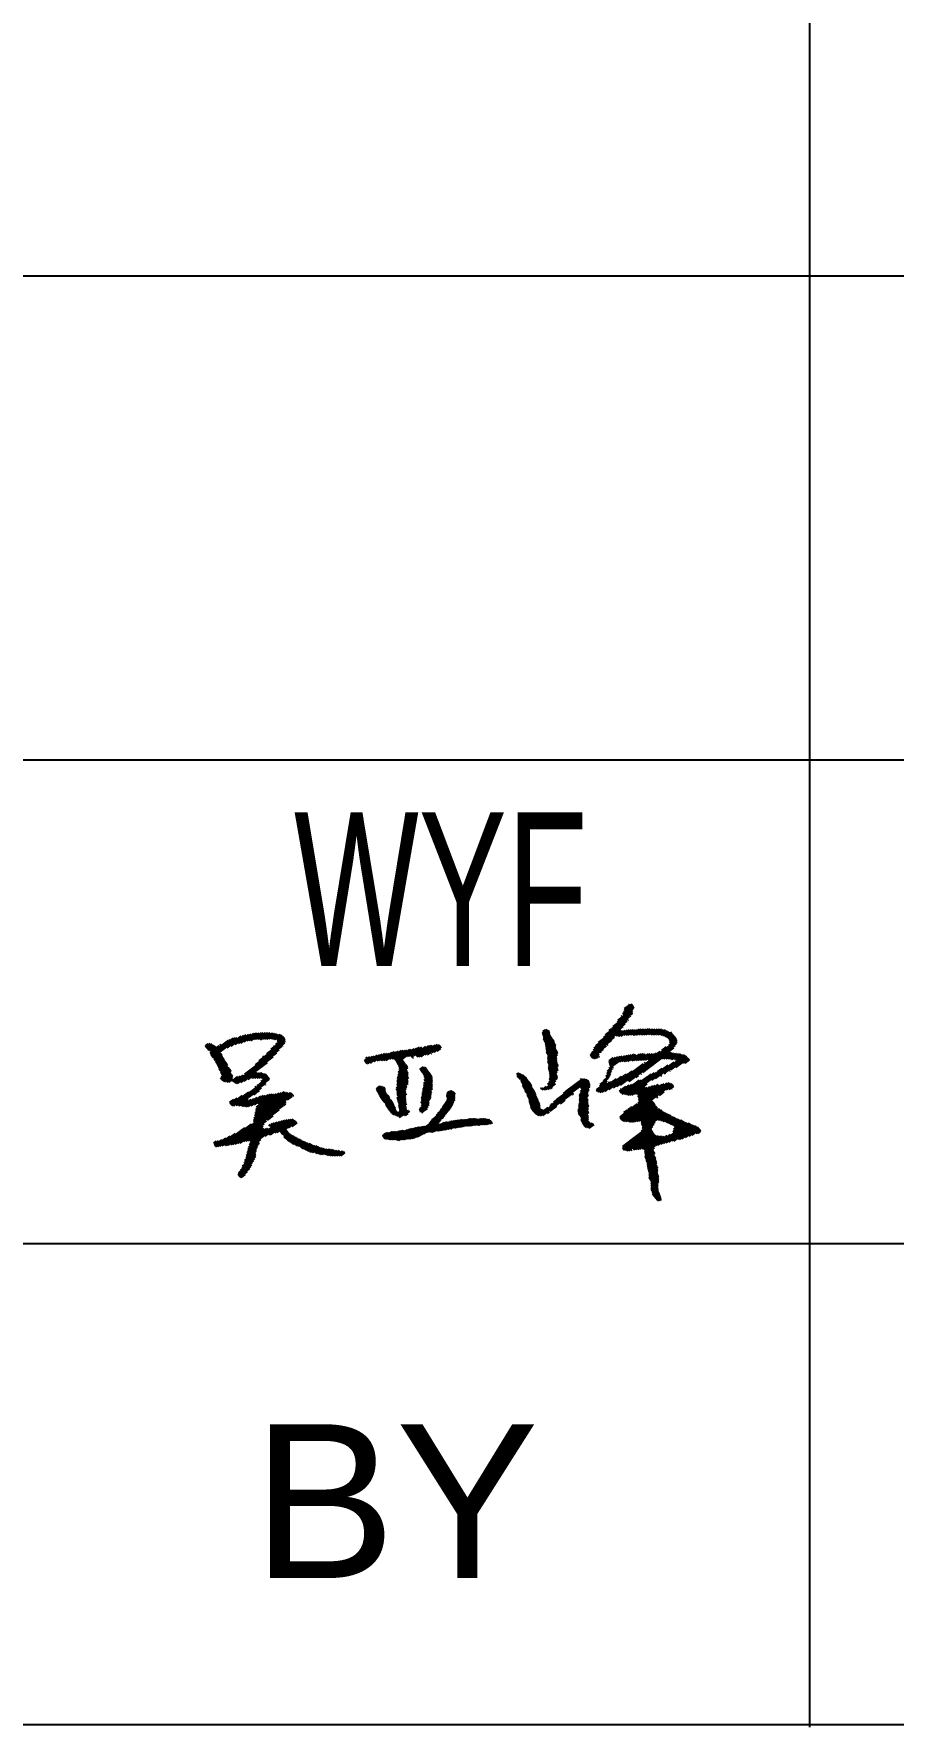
# Model space of a CAD drawing. Header units: millimetres. Extents: x -66 to 354, y -113 to 184.
# Drawn here: x 313.57 to 319.97, y 39.65 to 52.27 of the extents above; entities that cross this region are included whole.
import ezdxf

# ---------------------------------------------------------------- set-up
doc = ezdxf.new("R2010")
doc.units = ezdxf.units.MM
doc.styles.add('Arial', font='ARIAL.TTF', dxfattribs={"height": 0.2})
doc.styles.add('Arial Narrow', font='ARIALN.TTF', dxfattribs={"height": 0.2})

# ---------------------------------------------------------------- blocks, each defined once
blk = doc.blocks.new('Unknown-234527029-4381')
at = {"color": 7, "linetype": 'Continuous'}
for p, q in [((319.347, 39.65), (319.347, 64.881)), ((271.301, 50.463), (339.172, 50.463)), ((271.301, 46.858), (339.172, 46.858)), ((271.301, 43.255), (339.172, 43.254)), ((271.301, 39.67), (339.151, 39.67))]:
    blk.add_line(p, q, dxfattribs=at)
at = {"color": 7, "linetype": 'Continuous', "style": 'Arial'}
blk.add_text('BY', height=1.1461, dxfattribs=at).set_placement((315.195, 40.761))
blk = doc.blocks.new('Unknown-234527029-4384')
at = {"color": 3, "linetype": 'Continuous'}
for p, q in [((317.813, 44.789), (317.995, 44.926)), ((317.826, 44.809), (318.005, 44.943)), ((317.875, 44.855), (318.029, 44.97)), ((317.883, 44.871), (318.028, 44.979)), ((317.914, 44.904), (318.029, 44.99)), ((317.919, 44.918), (318.038, 45.006)), ((317.945, 44.947), (317.95, 44.951)), ((317.956, 44.964), (318.035, 45.023)), ((317.957, 44.956), (318.039, 45.017)), ((317.962, 44.979), (318.032, 45.031)), ((317.968, 44.993), (318.025, 45.036)), ((317.968, 45.003), (318.011, 45.035)), ((317.994, 44.915), (317.996, 44.916)), ((317.997, 45.034), (317.999, 45.035)), ((318.008, 44.945), (318.015, 44.95)), ((314.899, 44.639), (315.111, 44.797)), ((315.007, 44.71), (315.132, 44.803)), ((315.038, 44.723), (315.15, 44.807)), ((315.068, 44.736), (315.168, 44.81)), ((315.091, 44.744), (315.185, 44.813)), ((315.109, 44.747), (315.206, 44.819)), ((315.135, 44.756), (315.22, 44.82)), ((315.157, 44.763), (315.233, 44.82)), ((315.172, 44.765), (315.247, 44.821)), ((315.184, 44.764), (315.262, 44.822)), ((315.21, 44.773), (315.276, 44.822)), ((315.226, 44.776), (315.29, 44.823)), ((315.239, 44.775), (315.304, 44.824)), ((315.251, 44.774), (315.316, 44.823)), ((315.259, 44.771), (315.328, 44.822)), ((315.279, 44.776), (315.34, 44.821)), ((315.292, 44.776), (315.353, 44.821)), ((315.305, 44.776), (315.363, 44.819)), ((315.321, 44.778), (315.372, 44.816)), ((315.333, 44.777), (315.381, 44.813)), ((315.344, 44.776), (315.391, 44.811)), ((315.355, 44.774), (315.403, 44.81)), ((315.366, 44.772), (315.413, 44.807)), ((315.377, 44.771), (315.419, 44.803)), ((315.382, 44.765), (315.422, 44.795)), ((315.382, 44.755), (315.432, 44.792)), ((317.357, 44.821), (317.392, 44.847)), ((317.357, 44.811), (317.398, 44.842)), ((317.358, 44.832), (317.373, 44.843)), ((317.358, 44.802), (317.408, 44.839)), ((317.364, 44.797), (317.41, 44.831)), ((317.364, 44.787), (317.411, 44.822)), ((317.364, 44.777), (317.414, 44.814)), ((317.364, 44.767), (317.416, 44.807)), ((317.369, 44.762), (317.421, 44.8)), ((317.371, 44.753), (317.425, 44.793)), ((317.376, 44.845), (317.378, 44.847)), ((317.377, 44.748), (317.429, 44.787)), ((317.715, 44.658), (317.893, 44.791)), ((317.723, 44.674), (317.945, 44.839)), ((317.737, 44.694), (317.941, 44.846)), ((317.742, 44.708), (317.958, 44.869)), ((317.755, 44.727), (317.972, 44.889)), ((317.774, 44.751), (317.986, 44.909)), ((317.854, 44.84), (317.872, 44.853)), ((317.906, 44.8), (317.956, 44.838)), ((317.917, 44.799), (317.973, 44.84)), ((317.928, 44.798), (317.989, 44.843)), ((317.942, 44.798), (318.004, 44.844)), ((317.966, 44.806), (318.019, 44.845)), ((317.979, 44.806), (318.032, 44.845)), ((317.992, 44.806), (318.045, 44.845)), ((318.008, 44.808), (318.058, 44.846)), ((318.019, 44.807), (318.078, 44.851)), ((318.031, 44.805), (318.092, 44.851)), ((318.043, 44.805), (318.104, 44.85)), ((318.057, 44.806), (318.117, 44.85)), ((318.075, 44.809), (318.131, 44.851)), ((318.088, 44.809), (318.146, 44.853)), ((318.101, 44.809), (318.158, 44.852)), ((318.114, 44.809), (318.171, 44.851)), ((318.127, 44.809), (318.184, 44.851)), ((318.142, 44.811), (318.197, 44.851)), ((318.154, 44.81), (318.21, 44.851)), ((318.166, 44.809), (318.223, 44.851)), ((318.178, 44.808), (318.236, 44.851)), ((318.191, 44.808), (318.246, 44.849)), ((318.205, 44.808), (318.255, 44.846)), ((318.218, 44.809), (318.267, 44.845)), ((318.231, 44.808), (318.276, 44.842)), ((318.241, 44.806), (318.283, 44.837)), ((318.25, 44.803), (318.291, 44.834)), ((318.259, 44.8), (318.3, 44.831)), ((318.267, 44.796), (318.307, 44.826)), ((318.275, 44.792), (318.321, 44.827)), ((318.282, 44.788), (318.326, 44.82)), ((318.289, 44.783), (318.327, 44.812)), ((318.295, 44.778), (318.334, 44.807)), ((318.3, 44.772), (318.34, 44.801)), ((318.303, 44.764), (318.344, 44.795)), ((318.305, 44.756), (318.35, 44.79)), ((314.847, 44.717), (314.882, 44.743)), ((314.847, 44.727), (314.865, 44.741)), ((314.85, 44.71), (314.892, 44.742)), ((314.856, 44.705), (314.899, 44.737)), ((314.861, 44.698), (314.906, 44.732)), ((314.867, 44.694), (314.913, 44.728)), ((314.875, 44.69), (314.92, 44.723)), ((314.882, 44.675), (314.949, 44.725)), ((314.883, 44.666), (315.02, 44.769)), ((314.883, 44.686), (314.927, 44.719)), ((314.886, 44.659), (315.054, 44.784)), ((314.889, 44.652), (315.069, 44.786)), ((314.894, 44.645), (315.081, 44.785)), ((314.905, 44.634), (314.959, 44.674)), ((314.911, 44.628), (314.964, 44.668)), ((314.911, 44.619), (314.97, 44.663)), ((314.952, 44.728), (314.962, 44.735)), ((315.028, 44.774), (315.03, 44.776)), ((315.064, 44.45), (315.394, 44.696)), ((315.073, 44.446), (315.377, 44.674)), ((315.138, 44.515), (315.418, 44.723)), ((315.218, 44.584), (315.438, 44.748)), ((315.246, 44.614), (315.441, 44.76)), ((315.303, 44.667), (315.44, 44.769)), ((315.336, 44.702), (315.439, 44.778)), ((315.357, 44.727), (315.359, 44.728)), ((315.369, 44.736), (315.436, 44.785)), ((315.423, 44.727), (315.425, 44.728)), ((316.088, 44.607), (316.163, 44.664)), ((316.103, 44.609), (316.183, 44.668)), ((316.124, 44.615), (316.198, 44.67)), ((316.138, 44.616), (316.211, 44.67)), ((316.151, 44.616), (316.233, 44.677)), ((316.165, 44.616), (316.251, 44.68)), ((316.178, 44.616), (316.265, 44.681)), ((316.192, 44.617), (316.284, 44.685)), ((316.219, 44.627), (316.305, 44.691)), ((316.236, 44.63), (316.318, 44.691)), ((316.246, 44.628), (316.331, 44.691)), ((316.255, 44.625), (316.346, 44.693)), ((316.26, 44.618), (316.367, 44.698)), ((316.264, 44.612), (316.381, 44.699)), ((316.268, 44.605), (316.401, 44.704)), ((316.272, 44.598), (316.42, 44.709)), ((316.35, 44.646), (316.441, 44.715)), ((316.366, 44.649), (316.457, 44.717)), ((316.379, 44.649), (316.46, 44.709)), ((316.401, 44.655), (316.488, 44.72)), ((316.414, 44.655), (316.51, 44.727)), ((316.417, 44.648), (316.524, 44.728)), ((316.424, 44.643), (316.537, 44.728)), ((316.436, 44.643), (316.556, 44.732)), ((316.451, 44.644), (316.574, 44.735)), ((316.483, 44.658), (316.585, 44.733)), ((316.499, 44.66), (316.593, 44.73)), ((316.524, 44.669), (316.529, 44.672)), ((316.534, 44.677), (316.599, 44.725)), ((316.55, 44.678), (316.603, 44.718)), ((316.572, 44.685), (316.599, 44.705)), ((317.378, 44.739), (317.434, 44.781)), ((317.379, 44.73), (317.438, 44.774)), ((317.381, 44.722), (317.443, 44.768)), ((317.382, 44.713), (317.445, 44.76)), ((317.383, 44.704), (317.446, 44.751)), ((317.385, 44.695), (317.451, 44.745)), ((317.386, 44.686), (317.455, 44.738)), ((317.386, 44.677), (317.457, 44.73)), ((317.387, 44.668), (317.457, 44.72)), ((317.392, 44.661), (317.457, 44.71)), ((317.396, 44.655), (317.458, 44.701)), ((317.396, 44.645), (317.463, 44.695)), ((317.396, 44.635), (317.467, 44.688)), ((317.396, 44.626), (317.47, 44.681)), ((317.396, 44.616), (317.47, 44.671)), ((317.715, 44.648), (317.874, 44.767)), ((317.719, 44.641), (317.834, 44.727)), ((317.724, 44.636), (317.812, 44.701)), ((317.731, 44.631), (317.779, 44.667)), ((317.79, 44.675), (317.792, 44.677)), ((317.837, 44.73), (317.846, 44.736)), ((317.885, 44.414), (318.359, 44.767)), ((317.909, 44.422), (318.359, 44.757)), ((317.937, 44.433), (318.358, 44.747)), ((317.964, 44.609), (318.037, 44.664)), ((317.976, 44.609), (318.047, 44.662)), ((317.992, 44.465), (318.346, 44.728)), ((318.001, 44.461), (318.336, 44.711)), ((318.012, 44.616), (318.078, 44.665)), ((318.024, 44.615), (318.094, 44.667)), ((318.038, 44.616), (318.106, 44.667)), ((318.052, 44.617), (318.118, 44.666)), ((318.066, 44.617), (318.126, 44.662)), ((318.081, 44.618), (318.146, 44.667)), ((318.095, 44.619), (318.159, 44.667)), ((318.109, 44.62), (318.173, 44.667)), ((318.123, 44.62), (318.186, 44.667)), ((318.142, 44.625), (318.205, 44.672)), ((318.146, 44.618), (318.234, 44.684)), ((318.147, 44.56), (318.311, 44.683)), ((318.245, 44.692), (318.281, 44.719)), ((318.251, 44.628), (318.316, 44.676)), ((318.264, 44.628), (318.324, 44.673)), ((318.277, 44.628), (318.336, 44.672)), ((318.29, 44.628), (318.347, 44.67)), ((318.299, 44.732), (318.358, 44.776)), ((318.303, 44.628), (318.358, 44.669)), ((318.305, 44.746), (318.355, 44.783)), ((318.312, 44.625), (318.369, 44.667)), ((318.322, 44.623), (318.38, 44.666)), ((318.339, 44.625), (318.389, 44.663)), ((318.351, 44.624), (318.399, 44.66)), ((314.92, 44.616), (314.972, 44.655)), ((314.921, 44.607), (314.974, 44.646)), ((314.924, 44.6), (314.978, 44.639)), ((314.929, 44.593), (314.985, 44.635)), ((314.932, 44.586), (314.987, 44.626)), ((314.936, 44.579), (314.99, 44.619)), ((314.939, 44.572), (314.994, 44.613)), ((314.943, 44.564), (314.999, 44.606)), ((314.946, 44.557), (315.005, 44.601)), ((314.947, 44.548), (315.01, 44.595)), ((314.951, 44.541), (315.012, 44.587)), ((314.957, 44.536), (315.011, 44.576)), ((314.959, 44.479), (315.037, 44.537)), ((314.96, 44.528), (315.016, 44.57)), ((314.961, 44.52), (315.022, 44.565)), ((314.965, 44.513), (315.028, 44.559)), ((314.965, 44.493), (315.036, 44.546)), ((314.968, 44.505), (315.032, 44.553)), ((315.085, 44.446), (315.329, 44.628)), ((315.108, 44.453), (315.309, 44.603)), ((315.272, 44.644), (315.28, 44.649)), ((315.329, 44.628), (315.35, 44.643)), ((316.03, 44.613), (316.071, 44.644)), ((316.03, 44.623), (316.031, 44.624)), ((316.033, 44.606), (316.089, 44.647)), ((316.038, 44.6), (316.105, 44.65)), ((316.041, 44.631), (316.054, 44.641)), ((316.043, 44.594), (316.127, 44.656)), ((316.053, 44.592), (316.145, 44.66)), ((316.076, 44.598), (316.084, 44.604)), ((316.276, 44.592), (316.318, 44.623)), ((316.277, 44.485), (316.349, 44.538)), ((316.279, 44.496), (316.349, 44.548)), ((316.28, 44.585), (316.321, 44.615)), ((316.281, 44.507), (316.353, 44.561)), ((316.283, 44.529), (316.352, 44.58)), ((316.283, 44.519), (316.354, 44.571)), ((316.284, 44.578), (316.326, 44.609)), ((316.287, 44.57), (316.332, 44.604)), ((316.288, 44.542), (316.346, 44.585)), ((316.289, 44.562), (316.336, 44.597)), ((316.29, 44.553), (316.339, 44.59)), ((316.381, 44.641), (316.397, 44.653)), ((316.387, 44.635), (316.394, 44.641)), ((316.442, 44.549), (316.469, 44.569)), ((316.447, 44.543), (316.481, 44.568)), ((316.451, 44.536), (316.489, 44.565)), ((316.454, 44.529), (316.494, 44.559)), ((316.46, 44.524), (316.5, 44.553)), ((316.465, 44.518), (316.502, 44.545)), ((316.469, 44.511), (316.507, 44.539)), ((317.396, 44.606), (317.467, 44.659)), ((317.396, 44.596), (317.463, 44.646)), ((317.4, 44.589), (317.464, 44.637)), ((317.402, 44.571), (317.465, 44.618)), ((317.402, 44.561), (317.466, 44.609)), ((317.402, 44.552), (317.468, 44.601)), ((317.404, 44.583), (317.464, 44.627)), ((317.404, 44.543), (317.469, 44.592)), ((317.406, 44.535), (317.475, 44.587)), ((317.408, 44.527), (317.472, 44.575)), ((317.409, 44.518), (317.469, 44.563)), ((317.41, 44.509), (317.474, 44.556)), ((317.41, 44.499), (317.473, 44.546)), ((317.743, 44.63), (317.777, 44.656)), ((317.76, 44.633), (317.773, 44.643)), ((317.777, 44.646), (317.78, 44.648)), ((317.837, 44.524), (317.876, 44.554)), ((317.837, 44.515), (317.873, 44.541)), ((317.84, 44.536), (317.886, 44.571)), ((317.852, 44.604), (317.9, 44.64)), ((317.852, 44.614), (317.882, 44.636)), ((317.853, 44.556), (317.986, 44.655)), ((317.853, 44.41), (318.024, 44.537)), ((317.854, 44.596), (317.918, 44.643)), ((317.856, 44.587), (317.934, 44.646)), ((317.856, 44.402), (318.11, 44.591)), ((317.859, 44.58), (317.95, 44.648)), ((317.861, 44.572), (317.969, 44.652)), ((317.88, 44.557), (317.882, 44.558)), ((317.933, 44.606), (318.002, 44.657)), ((317.951, 44.61), (318.017, 44.659)), ((317.991, 44.61), (318.055, 44.658)), ((317.995, 44.359), (318.292, 44.581)), ((318.008, 44.359), (318.337, 44.604)), ((318.104, 44.528), (318.147, 44.56)), ((318.117, 44.597), (318.125, 44.602)), ((318.171, 44.471), (318.419, 44.656)), ((318.183, 44.577), (318.184, 44.578)), ((318.199, 44.482), (318.427, 44.652)), ((318.214, 44.532), (318.249, 44.558)), ((318.274, 44.528), (318.433, 44.646)), ((318.303, 44.54), (318.308, 44.543)), ((318.313, 44.548), (318.437, 44.64)), ((318.349, 44.564), (318.443, 44.634)), ((318.35, 44.614), (318.354, 44.617)), ((318.356, 44.618), (318.409, 44.658)), ((318.407, 44.598), (318.451, 44.63)), ((318.42, 44.598), (318.451, 44.621)), ((314.964, 44.473), (315.035, 44.526)), ((314.971, 44.468), (315.039, 44.519)), ((314.977, 44.463), (315.045, 44.513)), ((314.984, 44.459), (315.049, 44.507)), ((314.995, 44.457), (315.049, 44.497)), ((315.007, 44.456), (315.046, 44.486)), ((315.021, 44.456), (315.049, 44.478)), ((315.041, 44.462), (315.05, 44.468)), ((315.049, 44.478), (315.051, 44.479)), ((315.05, 44.468), (315.088, 44.497)), ((315.051, 44.459), (315.106, 44.5)), ((315.058, 44.455), (315.128, 44.507)), ((315.063, 44.293), (315.324, 44.487)), ((315.063, 44.283), (315.323, 44.477)), ((315.074, 44.282), (315.296, 44.447)), ((315.087, 44.281), (315.263, 44.413)), ((315.134, 44.463), (315.227, 44.532)), ((315.165, 44.476), (315.231, 44.525)), ((315.191, 44.486), (315.244, 44.525)), ((315.204, 44.486), (315.257, 44.525)), ((315.216, 44.417), (315.224, 44.422)), ((315.217, 44.486), (315.269, 44.525)), ((315.23, 44.486), (315.278, 44.521)), ((315.23, 44.427), (315.244, 44.437)), ((315.243, 44.486), (315.287, 44.518)), ((315.248, 44.44), (315.319, 44.493)), ((315.257, 44.486), (315.295, 44.515)), ((315.261, 44.46), (315.314, 44.499)), ((315.269, 44.485), (315.304, 44.512)), ((315.274, 44.48), (315.309, 44.506)), ((315.292, 44.434), (315.293, 44.435)), ((316.119, 44.406), (316.145, 44.426)), ((316.119, 44.397), (316.157, 44.425)), ((316.122, 44.389), (316.168, 44.423)), ((316.126, 44.382), (316.176, 44.419)), ((316.131, 44.376), (316.184, 44.415)), ((316.132, 44.425), (316.132, 44.426)), ((316.267, 44.399), (316.355, 44.464)), ((316.268, 44.41), (316.355, 44.474)), ((316.271, 44.393), (316.355, 44.455)), ((316.273, 44.384), (316.355, 44.445)), ((316.274, 44.434), (316.357, 44.495)), ((316.274, 44.424), (316.361, 44.489)), ((316.275, 44.464), (316.355, 44.523)), ((316.275, 44.454), (316.356, 44.514)), ((316.275, 44.444), (316.356, 44.505)), ((316.275, 44.376), (316.346, 44.429)), ((316.275, 44.366), (316.345, 44.418)), ((316.276, 44.474), (316.355, 44.533)), ((316.459, 44.357), (316.537, 44.415)), ((316.461, 44.368), (316.537, 44.425)), ((316.463, 44.379), (316.537, 44.434)), ((316.464, 44.39), (316.537, 44.444)), ((316.466, 44.401), (316.537, 44.454)), ((316.468, 44.412), (316.469, 44.413)), ((316.472, 44.445), (316.537, 44.493)), ((316.472, 44.435), (316.537, 44.483)), ((316.472, 44.425), (316.537, 44.473)), ((316.472, 44.415), (316.537, 44.464)), ((316.473, 44.504), (316.513, 44.534)), ((316.476, 44.496), (316.518, 44.528)), ((316.476, 44.467), (316.531, 44.508)), ((316.478, 44.488), (316.523, 44.522)), ((316.479, 44.479), (316.528, 44.515)), ((316.479, 44.459), (316.534, 44.501)), ((317.165, 44.512), (317.181, 44.524)), ((317.167, 44.504), (317.19, 44.521)), ((317.169, 44.496), (317.198, 44.517)), ((317.173, 44.489), (317.206, 44.513)), ((317.179, 44.483), (317.214, 44.509)), ((317.185, 44.478), (317.221, 44.505)), ((317.194, 44.475), (317.227, 44.5)), ((317.196, 44.466), (317.233, 44.494)), ((317.198, 44.458), (317.239, 44.489)), ((317.201, 44.451), (317.242, 44.482)), ((317.205, 44.444), (317.246, 44.475)), ((317.208, 44.427), (317.257, 44.463)), ((317.21, 44.438), (317.252, 44.47)), ((317.211, 44.419), (317.262, 44.457)), ((317.215, 44.412), (317.267, 44.452)), ((317.218, 44.405), (317.272, 44.445)), ((317.223, 44.399), (317.276, 44.438)), ((317.225, 44.391), (317.278, 44.43)), ((317.227, 44.382), (317.28, 44.422)), ((317.237, 44.38), (317.281, 44.413)), ((317.255, 44.384), (317.287, 44.408)), ((317.343, 44.41), (317.347, 44.413)), ((317.345, 44.402), (317.36, 44.413)), ((317.353, 44.398), (317.386, 44.423)), ((317.366, 44.398), (317.457, 44.466)), ((317.379, 44.398), (317.451, 44.451)), ((317.395, 44.4), (317.453, 44.443)), ((317.397, 44.441), (317.469, 44.494)), ((317.398, 44.432), (317.469, 44.484)), ((317.405, 44.456), (317.467, 44.503)), ((317.409, 44.479), (317.464, 44.52)), ((317.409, 44.469), (317.465, 44.511)), ((317.41, 44.489), (317.465, 44.531)), ((317.416, 44.406), (317.432, 44.418)), ((317.456, 44.309), (317.681, 44.476)), ((317.462, 44.323), (317.672, 44.48)), ((317.462, 44.304), (317.69, 44.474)), ((317.468, 44.299), (317.698, 44.469)), ((317.534, 44.387), (317.658, 44.479)), ((317.631, 44.362), (317.709, 44.42)), ((317.64, 44.475), (317.647, 44.48)), ((317.64, 44.416), (317.703, 44.464)), ((317.64, 44.378), (317.712, 44.431)), ((317.642, 44.389), (317.712, 44.441)), ((317.643, 44.409), (317.706, 44.456)), ((317.646, 44.402), (317.709, 44.449)), ((317.758, 44.397), (317.833, 44.453)), ((317.76, 44.389), (317.837, 44.447)), ((317.767, 44.385), (317.84, 44.439)), ((317.774, 44.38), (317.844, 44.432)), ((317.783, 44.426), (317.837, 44.466)), ((317.786, 44.379), (317.847, 44.424)), ((317.787, 44.438), (317.848, 44.484)), ((317.802, 44.381), (317.85, 44.417)), ((317.81, 44.465), (317.858, 44.501)), ((317.82, 44.385), (317.853, 44.41)), ((317.83, 44.5), (317.869, 44.529)), ((317.831, 44.491), (317.865, 44.516)), ((317.837, 44.447), (317.841, 44.45)), ((317.84, 44.439), (317.866, 44.458)), ((317.844, 44.432), (317.907, 44.479)), ((317.846, 44.453), (317.85, 44.456)), ((317.847, 44.424), (317.944, 44.497)), ((317.85, 44.417), (317.97, 44.507)), ((317.93, 44.389), (317.977, 44.424)), ((317.933, 44.381), (318.001, 44.432)), ((317.937, 44.375), (318.022, 44.438)), ((317.944, 44.37), (318.079, 44.471)), ((317.946, 44.196), (318.286, 44.449)), ((317.95, 44.189), (318.301, 44.45)), ((317.951, 44.365), (318.093, 44.471)), ((317.953, 44.181), (318.311, 44.448)), ((317.956, 44.174), (318.319, 44.444)), ((317.959, 44.166), (318.326, 44.44)), ((317.963, 44.365), (318.138, 44.495)), ((317.972, 44.508), (317.982, 44.515)), ((317.974, 44.363), (318.19, 44.524)), ((317.984, 44.361), (318.208, 44.528)), ((318.021, 44.359), (318.135, 44.444)), ((318.042, 44.365), (318.118, 44.422)), ((318.054, 44.491), (318.072, 44.504)), ((318.056, 44.365), (318.125, 44.417)), ((318.067, 44.345), (318.179, 44.428)), ((318.067, 44.364), (318.136, 44.415)), ((318.068, 44.355), (318.156, 44.42)), ((318.07, 44.298), (318.264, 44.442)), ((318.071, 44.338), (318.196, 44.431)), ((318.073, 44.31), (318.247, 44.439)), ((318.073, 44.329), (318.217, 44.437)), ((318.074, 44.32), (318.227, 44.434)), ((318.088, 44.516), (318.094, 44.521)), ((318.14, 44.496), (318.165, 44.515)), ((318.237, 44.501), (318.246, 44.507)), ((318.262, 44.519), (318.272, 44.526)), ((318.281, 44.397), (318.333, 44.435)), ((318.301, 44.402), (318.334, 44.426)), ((318.321, 44.407), (318.323, 44.408)), ((315.028, 44.306), (315.057, 44.327)), ((315.028, 44.296), (315.061, 44.32)), ((315.032, 44.289), (315.061, 44.311)), ((315.038, 44.284), (315.062, 44.302)), ((315.046, 44.28), (315.063, 44.293)), ((315.057, 44.278), (315.063, 44.283)), ((315.061, 44.311), (315.122, 44.356)), ((315.061, 44.32), (315.083, 44.337)), ((315.062, 44.302), (315.168, 44.381)), ((315.08, 44.052), (315.5, 44.364)), ((315.081, 44.043), (315.445, 44.314)), ((315.082, 44.033), (315.446, 44.305)), ((315.082, 44.024), (315.428, 44.282)), ((315.097, 44.279), (315.165, 44.33)), ((315.108, 44.278), (315.167, 44.321)), ((315.119, 44.276), (315.187, 44.326)), ((315.13, 44.274), (315.207, 44.332)), ((315.141, 44.273), (315.231, 44.34)), ((315.152, 44.271), (315.259, 44.351)), ((315.167, 44.273), (315.279, 44.356)), ((315.187, 44.278), (315.292, 44.356)), ((315.206, 44.175), (315.477, 44.377)), ((315.206, 44.165), (315.487, 44.375)), ((315.207, 44.361), (315.224, 44.373)), ((315.207, 44.156), (315.494, 44.37)), ((315.209, 44.187), (315.463, 44.376)), ((315.211, 44.286), (315.313, 44.362)), ((315.214, 44.201), (315.452, 44.378)), ((315.216, 44.221), (315.433, 44.383)), ((315.217, 44.212), (315.443, 44.381)), ((315.222, 44.235), (315.412, 44.377)), ((315.222, 44.245), (315.394, 44.374)), ((315.223, 44.256), (315.375, 44.369)), ((315.226, 44.268), (315.356, 44.365)), ((315.227, 44.376), (315.233, 44.38)), ((315.237, 44.384), (315.249, 44.392)), ((315.237, 44.296), (315.33, 44.365)), ((315.244, 44.291), (315.343, 44.365)), ((315.429, 44.282), (315.444, 44.293)), ((315.457, 44.323), (315.494, 44.351)), ((315.5, 44.355), (315.503, 44.357)), ((316.134, 44.369), (316.186, 44.407)), ((316.138, 44.362), (316.187, 44.398)), ((316.141, 44.354), (316.186, 44.388)), ((316.145, 44.347), (316.191, 44.382)), ((316.149, 44.341), (316.193, 44.374)), ((316.153, 44.334), (316.2, 44.369)), ((316.157, 44.327), (316.205, 44.363)), ((316.162, 44.321), (316.211, 44.357)), ((316.166, 44.314), (316.216, 44.351)), ((316.171, 44.308), (316.219, 44.344)), ((316.177, 44.303), (316.22, 44.335)), ((316.184, 44.299), (316.225, 44.329)), ((316.187, 44.29), (316.231, 44.323)), ((316.189, 44.282), (316.236, 44.318)), ((316.192, 44.275), (316.24, 44.311)), ((316.196, 44.268), (316.245, 44.305)), ((316.201, 44.262), (316.248, 44.297)), ((316.205, 44.256), (316.251, 44.29)), ((316.21, 44.249), (316.254, 44.282)), ((316.274, 44.355), (316.342, 44.406)), ((316.274, 44.336), (316.339, 44.385)), ((316.274, 44.326), (316.341, 44.376)), ((316.278, 44.349), (316.338, 44.394)), ((316.278, 44.32), (316.345, 44.369)), ((316.28, 44.311), (316.338, 44.355)), ((316.281, 44.303), (316.338, 44.345)), ((316.285, 44.296), (316.338, 44.335)), ((316.286, 44.286), (316.342, 44.328)), ((316.286, 44.276), (316.341, 44.318)), ((316.286, 44.267), (316.342, 44.308)), ((316.288, 44.259), (316.343, 44.3)), ((316.292, 44.252), (316.347, 44.293)), ((316.441, 44.246), (316.512, 44.299)), ((316.443, 44.257), (316.512, 44.309)), ((316.443, 44.237), (316.512, 44.289)), ((316.451, 44.302), (316.528, 44.359)), ((316.455, 44.295), (316.526, 44.348)), ((316.456, 44.335), (316.53, 44.39)), ((316.456, 44.325), (316.531, 44.381)), ((316.456, 44.315), (316.53, 44.37)), ((316.456, 44.276), (316.515, 44.321)), ((316.457, 44.287), (316.524, 44.337)), ((316.458, 44.346), (316.537, 44.405)), ((316.555, 44.19), (316.685, 44.287)), ((316.561, 44.198), (316.688, 44.293)), ((316.566, 44.206), (316.692, 44.3)), ((316.571, 44.213), (316.694, 44.305)), ((316.576, 44.221), (316.695, 44.309)), ((316.594, 44.238), (316.697, 44.315)), ((316.598, 44.249), (316.703, 44.327)), ((316.599, 44.246), (316.703, 44.323)), ((316.611, 44.263), (316.703, 44.331)), ((316.614, 44.269), (316.703, 44.335)), ((316.616, 44.274), (316.703, 44.339)), ((316.622, 44.282), (316.703, 44.343)), ((316.63, 44.292), (316.703, 44.346)), ((316.635, 44.3), (316.703, 44.35)), ((316.64, 44.307), (316.703, 44.354)), ((316.643, 44.313), (316.703, 44.358)), ((316.644, 44.341), (316.698, 44.381)), ((316.645, 44.357), (316.686, 44.388)), ((316.645, 44.353), (316.689, 44.386)), ((316.645, 44.349), (316.692, 44.385)), ((316.645, 44.345), (316.695, 44.383)), ((316.646, 44.362), (316.684, 44.39)), ((316.646, 44.339), (316.701, 44.38)), ((316.647, 44.366), (316.681, 44.391)), ((316.647, 44.32), (316.703, 44.362)), ((316.648, 44.371), (316.674, 44.39)), ((316.648, 44.336), (316.704, 44.378)), ((316.649, 44.376), (316.662, 44.385)), ((316.649, 44.333), (316.707, 44.376)), ((316.649, 44.325), (316.703, 44.366)), ((316.65, 44.33), (316.708, 44.373)), ((317.233, 44.377), (317.236, 44.38)), ((317.236, 44.38), (317.237, 44.38)), ((317.239, 44.372), (317.254, 44.383)), ((317.241, 44.363), (317.255, 44.374)), ((317.242, 44.354), (317.277, 44.381)), ((317.244, 44.347), (317.298, 44.386)), ((317.249, 44.34), (317.304, 44.381)), ((317.253, 44.333), (317.308, 44.374)), ((317.254, 44.383), (317.255, 44.384)), ((317.255, 44.374), (317.272, 44.386)), ((317.255, 44.325), (317.309, 44.365)), ((317.256, 44.316), (317.31, 44.356)), ((317.258, 44.308), (317.315, 44.35)), ((317.26, 44.3), (317.318, 44.343)), ((317.262, 44.291), (317.321, 44.336)), ((317.264, 44.283), (317.324, 44.328)), ((317.267, 44.276), (317.326, 44.32)), ((317.269, 44.267), (317.329, 44.312)), ((317.27, 44.258), (317.333, 44.305)), ((317.272, 44.387), (317.293, 44.402)), ((317.272, 44.386), (317.272, 44.387)), ((317.275, 44.252), (317.336, 44.298)), ((317.277, 44.381), (317.289, 44.39)), ((317.279, 44.245), (317.338, 44.29)), ((317.289, 44.39), (317.29, 44.39)), ((317.29, 44.39), (317.296, 44.394)), ((317.33, 44.206), (317.462, 44.304)), ((317.342, 44.204), (317.468, 44.299)), ((317.36, 44.208), (317.474, 44.293)), ((317.414, 44.278), (317.456, 44.309)), ((317.424, 44.295), (317.425, 44.296)), ((317.441, 44.307), (317.45, 44.314)), ((317.45, 44.314), (317.461, 44.322)), ((317.474, 44.293), (317.587, 44.377)), ((317.49, 44.295), (317.525, 44.321)), ((317.513, 44.371), (317.533, 44.386)), ((317.579, 44.361), (317.587, 44.367)), ((317.621, 44.402), (317.623, 44.404)), ((317.623, 44.248), (317.696, 44.302)), ((317.623, 44.238), (317.696, 44.293)), ((317.623, 44.229), (317.701, 44.287)), ((317.627, 44.28), (317.696, 44.332)), ((317.627, 44.271), (317.696, 44.322)), ((317.627, 44.261), (317.696, 44.312)), ((317.629, 44.291), (317.63, 44.293)), ((317.631, 44.352), (317.705, 44.406)), ((317.631, 44.342), (317.704, 44.396)), ((317.631, 44.332), (317.697, 44.381)), ((317.631, 44.322), (317.697, 44.372)), ((317.631, 44.313), (317.698, 44.362)), ((317.631, 44.303), (317.696, 44.351)), ((317.631, 44.293), (317.69, 44.337)), ((317.853, 44.4), (317.856, 44.402)), ((317.939, 44.406), (317.942, 44.407)), ((317.943, 44.203), (318.065, 44.294)), ((317.967, 44.163), (318.177, 44.319)), ((317.981, 44.163), (318.181, 44.312)), ((317.992, 44.162), (318.187, 44.307)), ((318.003, 44.16), (318.192, 44.301)), ((318.013, 44.158), (318.196, 44.294)), ((318.026, 44.158), (318.199, 44.287)), ((318.206, 44.341), (318.215, 44.347)), ((318.229, 44.357), (318.264, 44.383)), ((315.083, 44.015), (315.396, 44.248)), ((315.084, 44.006), (315.3, 44.167)), ((315.168, 43.971), (315.438, 44.172)), ((315.174, 43.985), (315.419, 44.167)), ((315.176, 43.996), (315.399, 44.163)), ((315.291, 44.053), (315.454, 44.174)), ((315.307, 44.172), (315.349, 44.204)), ((315.317, 44.062), (315.471, 44.177)), ((315.331, 44.063), (315.483, 44.176)), ((315.333, 44.123), (315.38, 44.158)), ((315.364, 44.078), (315.5, 44.179)), ((315.381, 44.081), (315.506, 44.174)), ((315.4, 44.085), (315.515, 44.17)), ((315.407, 44.08), (315.521, 44.165)), ((315.421, 44.169), (315.422, 44.17)), ((315.465, 44.114), (315.527, 44.16)), ((316.215, 44.243), (316.258, 44.275)), ((316.219, 44.237), (316.261, 44.268)), ((316.224, 44.23), (316.263, 44.26)), ((316.231, 44.226), (316.265, 44.251)), ((316.235, 44.219), (316.267, 44.243)), ((316.241, 44.214), (316.274, 44.239)), ((316.25, 44.211), (316.28, 44.233)), ((316.26, 44.209), (316.343, 44.27)), ((316.269, 44.205), (316.344, 44.262)), ((316.276, 44.201), (316.347, 44.254)), ((316.286, 44.198), (316.351, 44.247)), ((316.291, 44.193), (316.301, 44.2)), ((316.292, 44.242), (316.342, 44.28)), ((316.301, 44.2), (316.361, 44.245)), ((316.323, 44.206), (316.367, 44.24)), ((316.337, 44.207), (316.357, 44.222)), ((316.367, 44.034), (316.669, 44.26)), ((316.373, 44.035), (316.664, 44.252)), ((316.379, 44.036), (316.657, 44.243)), ((316.385, 44.036), (316.649, 44.233)), ((316.391, 44.037), (316.642, 44.224)), ((316.398, 44.038), (316.629, 44.21)), ((316.414, 44.046), (316.63, 44.207)), ((316.42, 44.047), (316.619, 44.195)), ((316.426, 44.048), (316.601, 44.178)), ((316.434, 44.05), (316.593, 44.168)), ((316.449, 44.232), (316.45, 44.233)), ((316.45, 44.233), (316.505, 44.274)), ((316.456, 44.063), (316.586, 44.159)), ((316.457, 44.229), (316.46, 44.23)), ((316.46, 44.23), (316.468, 44.236)), ((316.468, 44.236), (316.499, 44.26)), ((316.514, 44.148), (316.674, 44.267)), ((316.523, 44.158), (316.678, 44.274)), ((316.529, 44.167), (316.681, 44.28)), ((316.535, 44.175), (316.555, 44.19)), ((316.535, 44.083), (316.633, 44.155)), ((316.542, 44.084), (316.639, 44.156)), ((316.561, 44.095), (316.645, 44.157)), ((316.566, 44.094), (316.65, 44.157)), ((316.57, 44.094), (316.655, 44.157)), ((316.575, 44.093), (316.66, 44.157)), ((316.58, 44.093), (316.674, 44.163)), ((316.585, 44.093), (316.68, 44.164)), ((316.592, 44.094), (316.686, 44.165)), ((316.598, 44.253), (316.6, 44.254)), ((316.599, 44.096), (316.692, 44.165)), ((316.605, 44.097), (316.698, 44.166)), ((316.612, 44.187), (316.618, 44.191)), ((316.612, 44.098), (316.704, 44.167)), ((316.619, 44.099), (316.711, 44.168)), ((316.626, 44.1), (316.717, 44.169)), ((316.632, 44.101), (316.724, 44.17)), ((316.639, 44.103), (316.731, 44.171)), ((316.646, 44.104), (316.737, 44.172)), ((316.651, 44.104), (316.743, 44.173)), ((316.657, 44.104), (316.75, 44.174)), ((316.665, 44.161), (316.668, 44.163)), ((316.667, 44.108), (316.756, 44.174)), ((316.674, 44.109), (316.761, 44.175)), ((316.684, 44.113), (316.767, 44.175)), ((316.69, 44.114), (316.772, 44.175)), ((316.696, 44.115), (316.777, 44.175)), ((316.703, 44.116), (316.782, 44.175)), ((316.709, 44.116), (316.787, 44.175)), ((316.715, 44.117), (316.794, 44.176)), ((316.722, 44.118), (316.802, 44.178)), ((316.728, 44.119), (316.809, 44.179)), ((316.735, 44.12), (316.816, 44.181)), ((316.741, 44.121), (316.822, 44.181)), ((316.747, 44.122), (316.827, 44.181)), ((316.754, 44.123), (316.833, 44.182)), ((316.76, 44.124), (316.838, 44.182)), ((316.767, 44.125), (316.844, 44.182)), ((316.778, 44.129), (316.849, 44.182)), ((316.783, 44.129), (316.854, 44.182)), ((316.788, 44.129), (316.858, 44.181)), ((316.793, 44.129), (316.863, 44.181)), ((316.798, 44.129), (316.867, 44.18)), ((316.803, 44.129), (316.872, 44.18)), ((316.809, 44.129), (316.876, 44.179)), ((316.815, 44.13), (316.879, 44.178)), ((316.822, 44.131), (316.883, 44.177)), ((316.829, 44.133), (316.894, 44.181)), ((316.836, 44.134), (316.899, 44.181)), ((316.842, 44.135), (316.904, 44.181)), ((316.848, 44.135), (316.909, 44.181)), ((316.854, 44.136), (316.914, 44.181)), ((316.86, 44.137), (316.919, 44.181)), ((316.865, 44.137), (316.924, 44.181)), ((316.87, 44.137), (316.93, 44.181)), ((316.875, 44.136), (316.935, 44.181)), ((316.88, 44.136), (316.939, 44.18)), ((316.885, 44.136), (316.942, 44.179)), ((316.894, 44.139), (316.945, 44.177)), ((316.899, 44.139), (316.949, 44.176)), ((316.904, 44.139), (316.954, 44.176)), ((316.909, 44.139), (316.961, 44.178)), ((316.914, 44.139), (316.965, 44.176)), ((316.919, 44.139), (316.967, 44.174)), ((316.924, 44.139), (316.967, 44.17)), ((316.93, 44.139), (316.97, 44.169)), ((316.935, 44.139), (316.975, 44.168)), ((316.942, 44.14), (316.976, 44.166)), ((316.949, 44.142), (316.978, 44.163)), ((316.957, 44.144), (316.98, 44.161)), ((316.966, 44.146), (316.982, 44.158)), ((317.284, 44.239), (317.34, 44.281)), ((317.289, 44.234), (317.34, 44.271)), ((317.295, 44.228), (317.34, 44.262)), ((317.3, 44.222), (317.347, 44.257)), ((317.307, 44.217), (317.353, 44.252)), ((317.314, 44.213), (317.364, 44.25)), ((317.321, 44.208), (317.399, 44.266)), ((317.393, 44.223), (317.408, 44.234)), ((317.413, 44.238), (317.464, 44.276)), ((317.624, 44.219), (317.702, 44.278)), ((317.628, 44.213), (317.7, 44.266)), ((317.633, 44.207), (317.698, 44.255)), ((317.638, 44.2), (317.697, 44.244)), ((317.644, 44.195), (317.701, 44.237)), ((317.644, 44.185), (317.701, 44.228)), ((317.644, 44.175), (317.697, 44.215)), ((317.645, 44.167), (317.7, 44.208)), ((317.648, 44.159), (317.7, 44.198)), ((317.651, 44.152), (317.7, 44.188)), ((317.655, 44.145), (317.7, 44.179)), ((317.659, 44.138), (317.7, 44.169)), ((317.665, 44.133), (317.705, 44.163)), ((317.672, 44.128), (317.711, 44.157)), ((317.934, 44.197), (317.941, 44.202)), ((317.934, 44.187), (317.946, 44.196)), ((317.938, 44.18), (317.95, 44.189)), ((317.943, 44.203), (317.943, 44.203)), ((317.943, 44.174), (317.953, 44.181)), ((317.95, 44.169), (317.956, 44.174)), ((317.957, 44.165), (317.959, 44.166)), ((317.963, 44.228), (317.991, 44.249)), ((317.995, 44.251), (318.009, 44.262)), ((318.012, 44.265), (318.021, 44.271)), ((318.02, 44.026), (318.197, 44.158)), ((318.042, 44.16), (318.2, 44.278)), ((318.058, 44.162), (318.207, 44.273)), ((318.073, 44.164), (318.213, 44.268)), ((318.089, 44.165), (318.216, 44.26)), ((318.093, 44.149), (318.233, 44.253)), ((318.093, 44.091), (318.275, 44.226)), ((318.094, 44.14), (318.239, 44.248)), ((318.095, 44.16), (318.225, 44.257)), ((318.097, 44.133), (318.249, 44.246)), ((318.102, 44.126), (318.253, 44.239)), ((318.102, 44.116), (318.26, 44.235)), ((318.102, 44.107), (318.267, 44.23)), ((318.216, 44.172), (318.283, 44.222)), ((318.227, 44.171), (318.291, 44.219)), ((318.237, 44.168), (318.3, 44.215)), ((318.247, 44.166), (318.309, 44.212)), ((318.256, 44.163), (318.316, 44.208)), ((318.266, 44.161), (318.32, 44.201)), ((318.275, 44.158), (318.329, 44.198)), ((318.283, 44.154), (318.338, 44.195)), ((318.291, 44.15), (318.346, 44.191)), ((318.299, 44.147), (318.353, 44.187)), ((318.308, 44.143), (318.361, 44.183)), ((318.316, 44.139), (318.37, 44.18)), ((318.324, 44.136), (318.378, 44.176)), ((318.33, 44.082), (318.429, 44.155)), ((318.332, 44.132), (318.386, 44.172)), ((318.333, 44.093), (318.42, 44.158)), ((318.336, 44.105), (318.412, 44.162)), ((318.339, 44.117), (318.404, 44.166)), ((318.34, 44.128), (318.398, 44.171)), ((314.916, 43.978), (314.998, 44.039)), ((314.922, 43.973), (315.031, 44.054)), ((314.937, 43.975), (315.069, 44.073)), ((314.954, 43.978), (315.079, 44.071)), ((314.971, 43.98), (315.08, 44.061)), ((314.989, 43.984), (315.08, 44.052)), ((315.002, 43.984), (315.081, 44.043)), ((315.016, 43.985), (315.082, 44.033)), ((315.079, 44.071), (315.138, 44.114)), ((315.08, 44.061), (315.189, 44.143)), ((315.086, 43.998), (315.284, 44.145)), ((315.104, 44.001), (315.275, 44.129)), ((315.131, 44.012), (315.273, 44.117)), ((315.148, 44.015), (315.278, 44.112)), ((315.166, 44.018), (315.285, 44.107)), ((315.178, 44.017), (315.302, 44.11)), ((315.181, 44.01), (315.316, 44.11)), ((315.317, 44.131), (315.33, 44.14)), ((315.326, 44.128), (315.36, 44.153)), ((315.335, 44.144), (315.34, 44.148)), ((315.41, 44.073), (315.451, 44.103)), ((315.415, 44.067), (315.453, 44.095)), ((315.422, 44.062), (315.46, 44.09)), ((315.429, 44.058), (315.465, 44.085)), ((315.431, 44.049), (315.469, 44.078)), ((315.433, 44.041), (315.474, 44.072)), ((315.439, 44.036), (315.481, 44.067)), ((315.446, 44.031), (315.488, 44.063)), ((315.451, 44.026), (315.496, 44.059)), ((315.456, 44.02), (315.503, 44.055)), ((315.463, 44.015), (315.511, 44.05)), ((315.471, 44.011), (315.518, 44.046)), ((315.478, 44.006), (315.526, 44.042)), ((315.485, 44.002), (315.534, 44.038)), ((315.492, 44.124), (315.53, 44.153)), ((315.492, 43.997), (315.542, 44.034)), ((315.499, 43.993), (315.549, 44.031)), ((316.167, 44.051), (316.204, 44.078)), ((316.167, 44.055), (316.197, 44.077)), ((316.168, 44.048), (316.209, 44.078)), ((316.168, 44.059), (316.171, 44.062)), ((316.17, 44.045), (316.214, 44.078)), ((316.171, 44.042), (316.219, 44.078)), ((316.173, 44.04), (316.233, 44.084)), ((316.176, 44.038), (316.238, 44.084)), ((316.178, 44.036), (316.243, 44.084)), ((316.179, 44.068), (316.188, 44.074)), ((316.181, 44.034), (316.248, 44.084)), ((316.184, 44.033), (316.253, 44.084)), ((316.189, 44.033), (316.258, 44.084)), ((316.194, 44.032), (316.263, 44.084)), ((316.199, 44.032), (316.269, 44.084)), ((316.203, 44.032), (316.274, 44.084)), ((316.207, 44.031), (316.285, 44.088)), ((316.211, 44.03), (316.292, 44.09)), ((316.215, 44.029), (316.299, 44.092)), ((316.218, 44.027), (316.306, 44.093)), ((316.223, 44.027), (316.312, 44.093)), ((316.228, 44.027), (316.317, 44.094)), ((316.233, 44.027), (316.322, 44.094)), ((316.238, 44.027), (316.327, 44.093)), ((316.243, 44.027), (316.333, 44.093)), ((316.248, 44.027), (316.338, 44.093)), ((316.254, 44.027), (316.35, 44.099)), ((316.259, 44.027), (316.361, 44.103)), ((316.264, 44.027), (316.368, 44.104)), ((316.268, 44.026), (316.375, 44.106)), ((316.271, 44.025), (316.381, 44.107)), ((316.275, 44.024), (316.389, 44.109)), ((316.279, 44.023), (316.397, 44.111)), ((316.283, 44.022), (316.405, 44.113)), ((316.287, 44.021), (316.412, 44.114)), ((316.3, 44.027), (316.418, 44.115)), ((316.305, 44.027), (316.424, 44.115)), ((316.31, 44.027), (316.434, 44.119)), ((316.315, 44.027), (316.44, 44.12)), ((316.321, 44.027), (316.446, 44.121)), ((316.326, 44.027), (316.453, 44.121)), ((316.331, 44.027), (316.459, 44.122)), ((316.344, 44.033), (316.466, 44.123)), ((316.35, 44.033), (316.472, 44.124)), ((316.356, 44.034), (316.479, 44.125)), ((316.361, 44.034), (316.485, 44.126)), ((316.428, 44.119), (316.428, 44.119)), ((316.473, 44.071), (316.581, 44.152)), ((316.493, 44.082), (316.582, 44.148)), ((316.5, 44.083), (316.583, 44.146)), ((316.506, 44.085), (316.587, 44.144)), ((316.512, 44.085), (316.59, 44.143)), ((316.517, 44.085), (316.595, 44.143)), ((316.521, 44.084), (316.6, 44.143)), ((316.526, 44.084), (316.607, 44.144)), ((316.53, 44.083), (316.625, 44.154)), ((316.551, 44.087), (316.56, 44.094)), ((316.679, 44.11), (316.68, 44.11)), ((316.889, 44.136), (316.89, 44.136)), ((316.975, 44.149), (316.983, 44.155)), ((317.659, 44.138), (317.659, 44.138)), ((317.664, 44.132), (317.665, 44.133)), ((317.669, 44.126), (317.672, 44.128)), ((317.675, 44.121), (317.678, 44.123)), ((317.678, 44.123), (317.716, 44.151)), ((317.684, 44.118), (317.727, 44.15)), ((317.684, 44.117), (317.684, 44.118)), ((317.693, 44.114), (317.736, 44.147)), ((317.704, 44.113), (317.741, 44.14)), ((318.023, 44.019), (318.188, 44.142)), ((318.027, 44.012), (318.179, 44.125)), ((318.03, 44.004), (318.17, 44.109)), ((318.033, 43.997), (318.17, 44.099)), ((318.036, 43.99), (318.175, 44.093)), ((318.04, 43.982), (318.18, 44.087)), ((318.043, 43.975), (318.184, 44.08)), ((318.046, 43.968), (318.189, 44.074)), ((318.049, 43.96), (318.193, 44.068)), ((318.052, 43.953), (318.198, 44.061)), ((318.066, 43.953), (318.206, 44.057)), ((318.082, 43.955), (318.217, 44.056)), ((318.1, 43.959), (318.228, 44.054)), ((318.108, 43.955), (318.239, 44.053)), ((318.114, 43.95), (318.25, 44.052)), ((318.118, 43.933), (318.284, 44.057)), ((318.118, 43.943), (318.262, 44.05)), ((318.2, 43.984), (318.309, 44.066)), ((318.216, 43.987), (318.436, 44.151)), ((318.237, 43.993), (318.448, 44.15)), ((318.258, 43.999), (318.457, 44.147)), ((318.278, 44.004), (318.464, 44.142)), ((318.298, 44.009), (318.472, 44.138)), ((318.322, 44.017), (318.48, 44.135)), ((318.334, 44.016), (318.49, 44.132)), ((318.365, 44.03), (318.498, 44.129)), ((318.378, 44.029), (318.505, 44.124)), ((318.395, 44.032), (318.514, 44.121)), ((318.421, 44.042), (318.522, 44.117)), ((318.45, 44.054), (318.527, 44.111)), ((318.471, 44.06), (318.532, 44.105)), ((318.501, 44.072), (318.536, 44.099)), ((318.513, 44.072), (318.537, 44.089)), ((314.907, 44.001), (314.926, 44.015)), ((314.91, 43.993), (314.944, 44.019)), ((314.912, 43.985), (314.967, 44.026)), ((315.034, 43.988), (315.082, 44.024)), ((315.049, 43.99), (315.083, 44.015)), ((315.066, 43.993), (315.084, 44.006)), ((315.135, 43.849), (315.22, 43.912)), ((315.139, 43.871), (315.222, 43.933)), ((315.14, 43.862), (315.221, 43.922)), ((315.148, 43.888), (315.225, 43.945)), ((315.151, 43.909), (315.233, 43.971)), ((315.151, 43.9), (315.227, 43.957)), ((315.157, 43.923), (315.239, 43.985)), ((315.159, 43.935), (315.248, 44.001)), ((315.163, 43.947), (315.247, 44.01)), ((315.164, 43.958), (315.257, 44.028)), ((315.508, 43.99), (315.557, 44.027)), ((315.517, 43.987), (315.564, 44.022)), ((315.524, 43.982), (315.571, 44.017)), ((315.533, 43.979), (315.58, 44.014)), ((315.545, 43.978), (315.589, 44.011)), ((315.552, 43.974), (315.596, 44.007)), ((315.557, 43.968), (315.606, 44.004)), ((315.563, 43.962), (315.614, 44)), ((315.57, 43.958), (315.625, 43.999)), ((315.581, 43.956), (315.633, 43.995)), ((315.589, 43.952), (315.64, 43.991)), ((315.596, 43.948), (315.648, 43.987)), ((315.604, 43.944), (315.657, 43.983)), ((315.612, 43.94), (315.665, 43.98)), ((315.62, 43.937), (315.678, 43.98)), ((315.629, 43.933), (315.686, 43.976)), ((315.638, 43.93), (315.694, 43.973)), ((315.651, 43.931), (315.703, 43.969)), ((315.662, 43.929), (315.712, 43.966)), ((315.67, 43.925), (315.721, 43.963)), ((315.68, 43.923), (315.73, 43.96)), ((315.69, 43.92), (315.741, 43.959)), ((315.7, 43.918), (315.709, 43.925)), ((315.709, 43.925), (315.752, 43.957)), ((315.712, 43.917), (315.731, 43.931)), ((315.725, 43.917), (315.752, 43.938)), ((315.731, 43.931), (315.766, 43.957)), ((315.738, 43.917), (315.774, 43.944)), ((315.746, 43.913), (315.795, 43.95)), ((315.752, 43.938), (315.776, 43.956)), ((315.754, 43.909), (315.806, 43.949)), ((315.764, 43.908), (315.817, 43.947)), ((315.774, 43.944), (315.786, 43.953)), ((315.776, 43.907), (315.83, 43.947)), ((315.79, 43.907), (315.844, 43.947)), ((315.795, 43.95), (315.796, 43.95)), ((315.802, 43.906), (315.85, 43.942)), ((315.815, 43.906), (315.863, 43.942)), ((315.828, 43.906), (315.873, 43.94)), ((315.841, 43.906), (315.883, 43.937)), ((315.854, 43.906), (315.885, 43.929)), ((317.954, 43.977), (318.02, 44.026)), ((317.954, 43.967), (318.023, 44.019)), ((317.954, 43.957), (318.027, 44.012)), ((317.958, 43.951), (318.03, 44.004)), ((317.967, 43.948), (318.033, 43.997)), ((317.977, 43.945), (318.036, 43.99)), ((317.987, 43.943), (318.04, 43.982)), ((318, 43.943), (318.043, 43.975)), ((318.016, 43.946), (318.025, 43.952)), ((318.031, 43.947), (318.032, 43.947)), ((318.032, 43.957), (318.046, 43.968)), ((318.038, 43.952), (318.039, 43.953)), ((318.04, 43.953), (318.049, 43.96)), ((318.051, 43.952), (318.052, 43.953)), ((318.119, 43.924), (318.199, 43.984)), ((318.122, 43.917), (318.19, 43.967)), ((318.122, 43.907), (318.183, 43.953)), ((318.122, 43.897), (318.185, 43.944)), ((318.122, 43.888), (318.191, 43.939)), ((318.126, 43.881), (318.195, 43.932)), ((318.129, 43.864), (318.192, 43.91)), ((318.13, 43.874), (318.191, 43.92)), ((318.133, 43.857), (318.197, 43.905)), ((315.096, 43.78), (315.1, 43.784)), ((315.1, 43.784), (315.197, 43.856)), ((315.101, 43.774), (315.19, 43.84)), ((315.102, 43.765), (315.184, 43.827)), ((315.102, 43.756), (315.177, 43.812)), ((315.108, 43.75), (315.16, 43.789)), ((315.11, 43.8), (315.205, 43.872)), ((315.119, 43.817), (315.213, 43.887)), ((315.121, 43.829), (315.22, 43.902)), ((318.136, 43.849), (318.2, 43.897)), ((318.137, 43.84), (318.201, 43.888)), ((318.138, 43.831), (318.203, 43.88)), ((318.139, 43.822), (318.206, 43.872)), ((318.141, 43.814), (318.207, 43.863)), ((318.142, 43.805), (318.207, 43.853)), ((318.145, 43.797), (318.207, 43.843)), ((318.147, 43.789), (318.211, 43.836)), ((318.149, 43.781), (318.213, 43.829)), ((318.15, 43.772), (318.219, 43.823)), ((318.15, 43.762), (318.215, 43.81)), ((318.15, 43.752), (318.215, 43.801)), ((318.15, 43.743), (318.215, 43.791)), ((318.152, 43.734), (318.215, 43.781)), ((315.089, 43.765), (315.101, 43.774)), ((315.09, 43.776), (315.091, 43.777)), ((315.092, 43.758), (315.102, 43.765)), ((315.097, 43.752), (315.102, 43.756)), ((315.104, 43.748), (315.108, 43.75)), ((315.114, 43.745), (315.13, 43.757)), ((315.13, 43.757), (315.145, 43.768)), ((318.157, 43.728), (318.217, 43.773)), ((318.16, 43.721), (318.22, 43.765)), ((318.166, 43.716), (318.222, 43.757)), ((318.166, 43.706), (318.223, 43.748)), ((318.166, 43.696), (318.223, 43.738)), ((318.166, 43.686), (318.168, 43.687)), ((318.166, 43.677), (318.171, 43.68)), ((318.166, 43.667), (318.174, 43.673)), ((318.166, 43.657), (318.178, 43.665)), ((318.166, 43.647), (318.181, 43.658)), ((318.168, 43.687), (318.223, 43.729)), ((318.171, 43.68), (318.223, 43.719)), ((318.174, 43.673), (318.223, 43.709)), ((318.178, 43.665), (318.219, 43.696)), ((318.181, 43.658), (318.219, 43.687)), ((318.184, 43.651), (318.219, 43.677)), ((318.187, 43.643), (318.219, 43.667)), ((318.19, 43.636), (318.22, 43.658)), ((318.17, 43.64), (318.184, 43.651)), ((318.175, 43.634), (318.187, 43.643)), ((318.176, 43.625), (318.19, 43.636)), ((318.177, 43.616), (318.194, 43.628)), ((318.181, 43.609), (318.197, 43.621)), ((318.185, 43.603), (318.2, 43.614)), ((318.19, 43.596), (318.203, 43.606)), ((318.194, 43.628), (318.221, 43.649)), ((318.195, 43.59), (318.206, 43.599)), ((318.197, 43.621), (318.224, 43.641)), ((318.2, 43.614), (318.227, 43.634)), ((318.201, 43.585), (318.21, 43.592)), ((318.203, 43.606), (318.23, 43.626)), ((318.206, 43.599), (318.232, 43.618)), ((318.206, 43.579), (318.213, 43.584)), ((318.21, 43.592), (318.235, 43.611)), ((318.212, 43.574), (318.216, 43.577)), ((318.213, 43.584), (318.238, 43.603)), ((318.216, 43.577), (318.241, 43.596)), ((318.22, 43.57), (318.243, 43.587)), ((318.238, 43.574), (318.24, 43.575))]:
    blk.add_line(p, q, dxfattribs=at)
at = {"color": 6, "style": 'Arial Narrow', "width": 0.75}
blk.add_text('WYF', height=1.1453, dxfattribs=at).set_placement((315.506, 45.32))

msp = doc.modelspace()

# ---------------------------------------------------------------- block references
for name in ['Unknown-234527029-4381', 'Unknown-234527029-4384']:
    msp.add_blockref(name, (0, 0))

doc.saveas('drawing.dxf')
